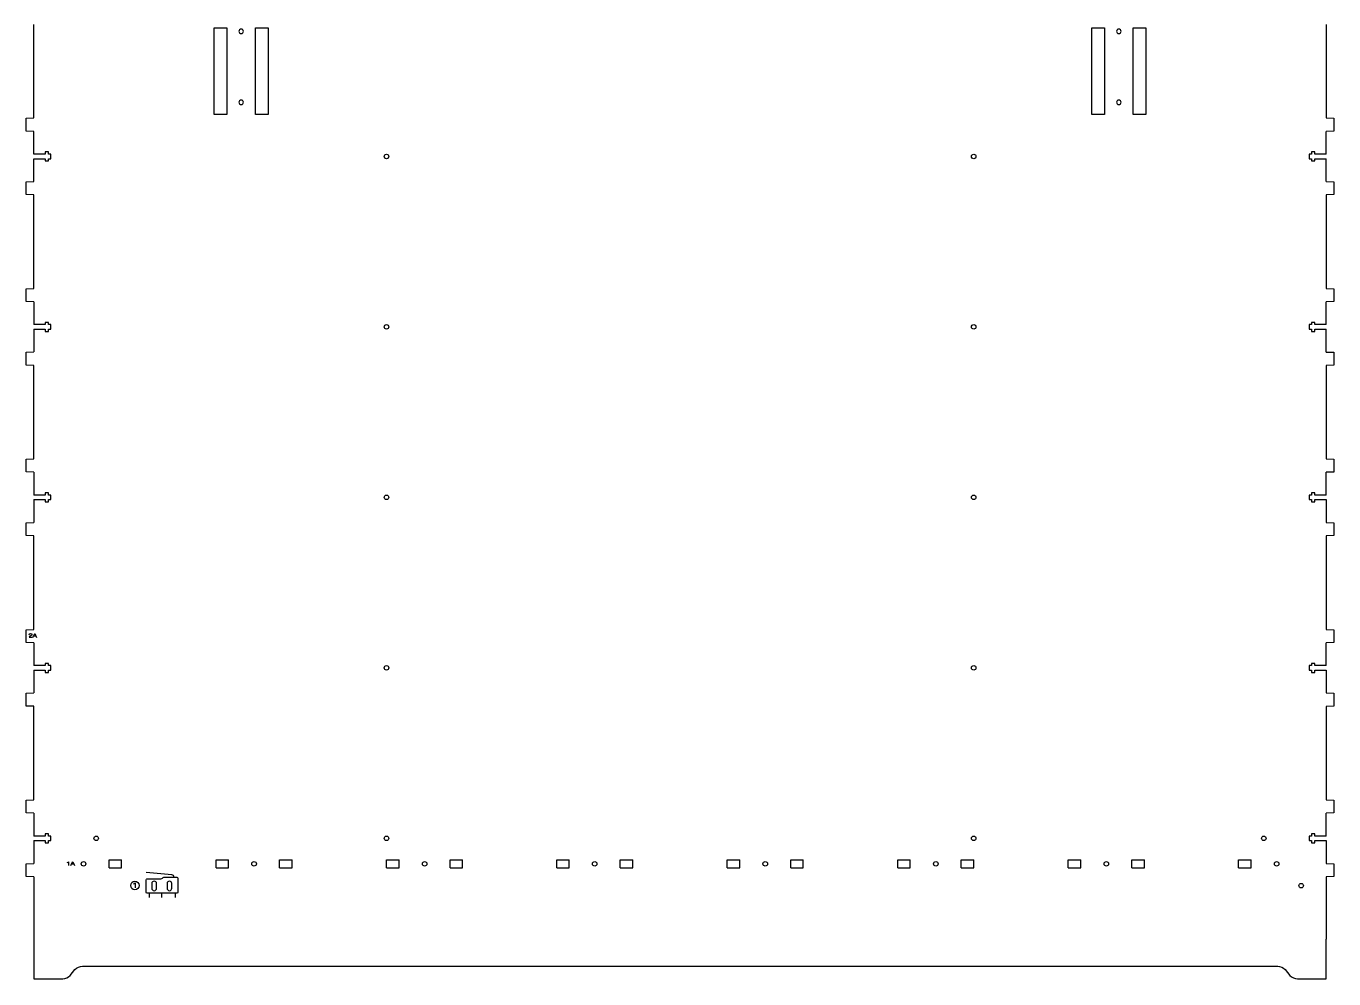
# Model space of a CAD drawing. Header units: millimetres. Extents: x 62 to 3900, y -2118 to 0.
# Drawn here: x 2065 to 2888, y -1143 to -543 of the extents above; entities that cross this region are included whole.
import ezdxf

# ---------------------------------------------------------------- set-up
doc = ezdxf.new("R2010")
doc.units = ezdxf.units.MM
doc.layers.add('CUTS', color=1, linetype='Continuous', lineweight=25, true_color=0xff0000)
doc.layers.add('TEXT', color=5, linetype='Continuous', true_color=0x0000ff)

msp = doc.modelspace()

# ---------------------------------------------------------------- linework, layer by layer
at = {"layer": 'CUTS', "color": 1, "lineweight": 25, "true_color": 0xff0000}
for p, q in [((2069.45, -600.94), (2069.45, -542.04)), ((2882.81, -542.06), (2882.81, -600.96)), ((2064.58, -601.14), (2069.45, -600.94)), ((2064.58, -609.17), (2064.58, -601.14)), ((2882.81, -600.96), (2887.68, -601.16)), ((2887.68, -601.16), (2887.68, -609.19)), ((2069.45, -609.37), (2064.58, -609.17)), ((2069.45, -623.74), (2069.45, -609.37)), ((2887.68, -609.19), (2882.81, -609.39)), ((2882.81, -623.74), (2882.81, -609.39)), ((2076.47, -623.74), (2069.45, -623.74)), ((2076.47, -622.34), (2076.47, -623.74)), ((2078.67, -622.34), (2076.47, -622.34)), ((2078.67, -623.74), (2078.67, -622.34)), ((2080.11, -623.74), (2078.67, -623.74)), ((2080.11, -626.6), (2080.11, -623.74)), ((2872.15, -623.74), (2872.15, -626.6)), ((2873.59, -623.74), (2872.15, -623.74)), ((2873.59, -622.34), (2873.59, -623.74)), ((2875.79, -622.34), (2873.59, -622.34)), ((2875.79, -623.74), (2875.79, -622.34)), ((2882.81, -623.74), (2875.79, -623.74)), ((2069.45, -640.95), (2069.45, -626.6)), ((2069.45, -626.6), (2076.47, -626.6)), ((2076.47, -626.6), (2076.47, -628)), ((2076.47, -628), (2078.67, -628)), ((2078.67, -626.6), (2080.11, -626.6)), ((2078.67, -628), (2078.67, -626.6)), ((2872.15, -626.6), (2873.59, -626.6)), ((2873.59, -626.6), (2873.59, -628)), ((2873.59, -628), (2875.79, -628)), ((2875.79, -626.6), (2882.81, -626.6)), ((2875.79, -628), (2875.79, -626.6)), ((2882.81, -640.97), (2882.81, -626.6)), ((2064.58, -641.15), (2069.45, -640.95)), ((2064.58, -649.18), (2064.58, -641.15)), ((2882.81, -640.97), (2887.68, -641.17)), ((2887.68, -641.17), (2887.68, -649.2)), ((2069.45, -649.38), (2064.58, -649.18)), ((2069.45, -708.28), (2069.45, -649.38)), ((2887.68, -649.2), (2882.81, -649.4)), ((2882.81, -649.4), (2882.81, -708.29)), ((2064.58, -708.48), (2069.45, -708.28)), ((2064.58, -716.51), (2064.58, -708.48)), ((2882.81, -708.29), (2887.68, -708.49)), ((2887.68, -708.49), (2887.68, -716.53)), ((2069.45, -716.71), (2064.58, -716.51)), ((2069.45, -716.71), (2069.45, -731.08)), ((2887.68, -716.53), (2882.81, -716.73)), ((2882.81, -731.08), (2882.81, -716.73)), ((2076.47, -731.08), (2069.45, -731.08)), ((2076.47, -729.68), (2076.47, -731.08)), ((2078.67, -729.68), (2076.47, -729.68)), ((2078.67, -731.08), (2078.67, -729.68)), ((2080.11, -731.08), (2078.67, -731.08)), ((2080.11, -733.94), (2080.11, -731.08)), ((2872.15, -731.08), (2872.15, -733.94)), ((2873.59, -731.08), (2872.15, -731.08)), ((2873.59, -729.68), (2873.59, -731.08)), ((2875.79, -729.68), (2873.59, -729.68)), ((2875.79, -731.08), (2875.79, -729.68)), ((2882.81, -731.08), (2875.79, -731.08)), ((2069.45, -733.94), (2069.45, -748.29)), ((2069.45, -733.94), (2076.47, -733.94)), ((2076.47, -733.94), (2076.47, -735.34)), ((2076.47, -735.34), (2078.67, -735.34)), ((2078.67, -733.94), (2080.11, -733.94)), ((2078.67, -735.34), (2078.67, -733.94)), ((2872.15, -733.94), (2873.59, -733.94)), ((2873.59, -733.94), (2873.59, -735.34)), ((2873.59, -735.34), (2875.79, -735.34)), ((2875.79, -733.94), (2882.81, -733.94)), ((2875.79, -735.34), (2875.79, -733.94)), ((2882.81, -748.31), (2882.81, -733.94)), ((2064.58, -748.49), (2069.45, -748.29)), ((2064.58, -756.52), (2064.58, -748.49)), ((2882.81, -748.31), (2887.68, -748.51)), ((2887.68, -748.51), (2887.68, -756.54)), ((2069.45, -756.72), (2064.58, -756.52)), ((2069.45, -815.62), (2069.45, -756.72)), ((2887.68, -756.54), (2882.81, -756.74)), ((2882.81, -756.74), (2882.81, -815.63)), ((2064.58, -815.82), (2069.45, -815.62)), ((2064.58, -823.85), (2064.58, -815.82)), ((2882.81, -815.63), (2887.68, -815.83)), ((2887.68, -815.83), (2887.68, -823.87)), ((2069.45, -824.05), (2064.58, -823.85)), ((2069.45, -824.05), (2069.45, -838.42)), ((2887.68, -823.87), (2882.81, -824.07)), ((2882.81, -838.42), (2882.81, -824.07)), ((2076.47, -838.42), (2069.45, -838.42)), ((2076.47, -837.02), (2076.47, -838.42)), ((2078.67, -837.02), (2076.47, -837.02)), ((2078.67, -838.42), (2078.67, -837.02)), ((2080.11, -838.42), (2078.67, -838.42)), ((2080.11, -841.28), (2080.11, -838.42)), ((2872.15, -838.42), (2872.15, -841.28)), ((2873.59, -838.42), (2872.15, -838.42)), ((2875.79, -837.02), (2873.59, -837.02)), ((2873.59, -837.02), (2873.59, -838.42)), ((2875.79, -838.42), (2875.79, -837.02)), ((2882.81, -838.42), (2875.79, -838.42)), ((2069.45, -841.28), (2069.45, -855.63)), ((2069.45, -841.28), (2076.47, -841.28)), ((2076.47, -841.28), (2076.47, -842.68)), ((2076.47, -842.68), (2078.67, -842.68)), ((2078.67, -841.28), (2080.11, -841.28)), ((2078.67, -842.68), (2078.67, -841.28)), ((2872.15, -841.28), (2873.59, -841.28)), ((2873.59, -841.28), (2873.59, -842.68)), ((2873.59, -842.68), (2875.79, -842.68)), ((2875.79, -841.28), (2882.81, -841.28)), ((2875.79, -842.68), (2875.79, -841.28)), ((2882.81, -841.28), (2882.81, -855.65)), ((2064.58, -855.83), (2069.45, -855.63)), ((2064.58, -863.86), (2064.58, -855.83)), ((2882.81, -855.65), (2887.68, -855.85)), ((2887.68, -855.85), (2887.68, -863.88)), ((2069.45, -864.06), (2064.58, -863.86)), ((2069.45, -922.96), (2069.45, -864.06)), ((2887.68, -863.88), (2882.81, -864.08)), ((2882.81, -864.08), (2882.81, -922.97)), ((2064.58, -923.16), (2069.45, -922.96)), ((2064.58, -931.19), (2064.58, -923.16)), ((2882.81, -922.97), (2887.68, -923.17)), ((2887.68, -923.17), (2887.68, -931.21)), ((2069.45, -931.39), (2064.58, -931.19)), ((2069.45, -931.39), (2069.45, -945.76)), ((2887.68, -931.21), (2882.81, -931.41)), ((2882.81, -945.76), (2882.81, -931.41)), ((2076.47, -945.76), (2069.45, -945.76)), ((2076.47, -944.36), (2076.47, -945.76)), ((2078.67, -944.36), (2076.47, -944.36)), ((2078.67, -945.76), (2078.67, -944.36)), ((2080.11, -945.76), (2078.67, -945.76)), ((2080.11, -948.62), (2080.11, -945.76)), ((2872.15, -945.76), (2872.15, -948.62)), ((2873.59, -945.76), (2872.15, -945.76)), ((2873.59, -944.36), (2873.59, -945.76)), ((2875.79, -944.36), (2873.59, -944.36)), ((2875.79, -945.76), (2875.79, -944.36)), ((2882.81, -945.76), (2875.79, -945.76)), ((2069.45, -948.62), (2069.45, -962.97)), ((2069.45, -948.62), (2076.47, -948.62)), ((2076.47, -948.62), (2076.47, -950.02)), ((2076.47, -950.02), (2078.67, -950.02)), ((2078.67, -948.62), (2080.11, -948.62)), ((2078.67, -950.02), (2078.67, -948.62)), ((2872.15, -948.62), (2873.59, -948.62)), ((2873.59, -948.62), (2873.59, -950.02)), ((2873.59, -950.02), (2875.79, -950.02)), ((2875.79, -948.62), (2882.81, -948.62)), ((2875.79, -950.02), (2875.79, -948.62)), ((2882.81, -948.62), (2882.81, -962.99)), ((2064.58, -963.17), (2069.45, -962.97)), ((2882.81, -962.99), (2887.68, -963.19)), ((2064.58, -971.2), (2064.58, -963.17)), ((2069.45, -971.4), (2064.58, -971.2)), ((2887.68, -971.22), (2882.81, -971.42)), ((2887.68, -963.19), (2887.68, -971.22)), ((2069.45, -1030.3), (2069.45, -971.4)), ((2882.81, -971.42), (2882.81, -1030.31)), ((2064.58, -1030.5), (2069.45, -1030.3)), ((2064.58, -1038.53), (2064.58, -1030.5)), ((2882.81, -1030.31), (2887.68, -1030.51)), ((2887.68, -1030.51), (2887.68, -1038.55)), ((2069.45, -1038.73), (2064.58, -1038.53)), ((2069.45, -1038.73), (2069.45, -1053.1)), ((2887.68, -1038.55), (2882.81, -1038.75)), ((2882.81, -1053.1), (2882.81, -1038.75)), ((2076.47, -1053.1), (2069.45, -1053.1)), ((2076.47, -1051.7), (2076.47, -1053.1)), ((2078.67, -1051.7), (2076.47, -1051.7)), ((2078.67, -1053.1), (2078.67, -1051.7)), ((2080.11, -1053.1), (2078.67, -1053.1)), ((2080.11, -1055.96), (2080.11, -1053.1)), ((2872.15, -1053.1), (2872.15, -1055.96)), ((2873.59, -1053.1), (2872.15, -1053.1)), ((2873.59, -1051.7), (2873.59, -1053.1)), ((2875.79, -1051.7), (2873.59, -1051.7)), ((2875.79, -1053.1), (2875.79, -1051.7)), ((2882.81, -1053.1), (2875.79, -1053.1)), ((2069.45, -1055.96), (2069.45, -1070.31)), ((2069.45, -1055.96), (2076.47, -1055.96)), ((2076.47, -1055.96), (2076.47, -1057.36)), ((2076.47, -1057.36), (2078.67, -1057.36)), ((2078.67, -1055.96), (2080.11, -1055.96)), ((2078.67, -1057.36), (2078.67, -1055.96)), ((2872.15, -1055.96), (2873.59, -1055.96)), ((2873.59, -1055.96), (2873.59, -1057.36)), ((2873.59, -1057.36), (2875.79, -1057.36)), ((2875.79, -1055.96), (2882.81, -1055.96)), ((2875.79, -1057.36), (2875.79, -1055.96)), ((2882.81, -1055.96), (2882.81, -1070.33)), ((2116.77, -1067.99), (2124.65, -1067.99)), ((2116.77, -1073.19), (2116.77, -1067.99)), ((2124.65, -1073.19), (2124.65, -1067.99)), ((2184.11, -1067.99), (2191.99, -1067.99)), ((2184.11, -1073.19), (2184.11, -1067.99)), ((2191.99, -1073.19), (2191.99, -1067.99)), ((2224.11, -1067.99), (2231.99, -1067.99)), ((2224.11, -1073.19), (2224.11, -1067.99)), ((2231.99, -1073.19), (2231.99, -1067.99)), ((2291.45, -1067.99), (2299.33, -1067.99)), ((2291.45, -1073.19), (2291.45, -1067.99)), ((2299.33, -1073.19), (2299.33, -1067.99)), ((2331.45, -1067.99), (2339.33, -1067.99)), ((2331.45, -1073.19), (2331.45, -1067.99)), ((2339.33, -1073.19), (2339.33, -1067.99)), ((2398.52, -1067.99), (2406.4, -1067.99)), ((2398.52, -1073.19), (2398.52, -1067.99)), ((2406.4, -1073.19), (2406.4, -1067.99)), ((2438.52, -1067.99), (2446.4, -1067.99)), ((2438.52, -1073.19), (2438.52, -1067.99)), ((2446.4, -1073.19), (2446.4, -1067.99)), ((2505.86, -1067.99), (2513.74, -1067.99)), ((2505.86, -1073.19), (2505.86, -1067.99)), ((2513.74, -1073.19), (2513.74, -1067.99)), ((2545.86, -1067.99), (2553.74, -1067.99)), ((2545.86, -1073.19), (2545.86, -1067.99)), ((2553.74, -1073.19), (2553.74, -1067.99)), ((2613.2, -1067.99), (2621.08, -1067.99)), ((2613.2, -1073.19), (2613.2, -1067.99)), ((2621.08, -1073.19), (2621.08, -1067.99)), ((2653.2, -1067.99), (2661.08, -1067.99)), ((2653.2, -1073.19), (2653.2, -1067.99)), ((2661.08, -1073.19), (2661.08, -1067.99)), ((2720.54, -1067.99), (2728.42, -1067.99)), ((2720.54, -1073.19), (2720.54, -1067.99)), ((2728.42, -1073.19), (2728.42, -1067.99)), ((2760.54, -1067.99), (2768.42, -1067.99)), ((2760.54, -1073.19), (2760.54, -1067.99)), ((2768.42, -1073.19), (2768.42, -1067.99)), ((2827.71, -1067.99), (2835.59, -1067.99)), ((2827.71, -1073.19), (2827.71, -1067.99)), ((2835.59, -1073.19), (2835.59, -1067.99)), ((2064.58, -1070.51), (2069.45, -1070.31)), ((2064.58, -1078.54), (2064.58, -1070.51)), ((2116.77, -1073.19), (2124.65, -1073.19)), ((2184.11, -1073.19), (2191.99, -1073.19)), ((2224.11, -1073.19), (2231.99, -1073.19)), ((2291.45, -1073.19), (2299.33, -1073.19)), ((2331.45, -1073.19), (2339.33, -1073.19)), ((2398.52, -1073.19), (2406.4, -1073.19)), ((2438.52, -1073.19), (2446.4, -1073.19)), ((2505.86, -1073.19), (2513.74, -1073.19)), ((2545.86, -1073.19), (2553.74, -1073.19)), ((2613.2, -1073.19), (2621.08, -1073.19)), ((2653.2, -1073.19), (2661.08, -1073.19)), ((2720.54, -1073.19), (2728.42, -1073.19)), ((2760.54, -1073.19), (2768.42, -1073.19)), ((2827.71, -1073.19), (2835.59, -1073.19)), ((2882.81, -1070.33), (2887.68, -1070.53)), ((2887.68, -1070.53), (2887.68, -1078.56)), ((2069.45, -1078.74), (2064.58, -1078.54)), ((2069.45, -1078.74), (2069.45, -1118.09)), ((2887.68, -1078.56), (2882.81, -1078.76)), ((2882.81, -1078.76), (2882.81, -1118.09)), ((2069.45, -1118.09), (2069.45, -1143)), ((2882.81, -1143), (2882.81, -1118.09)), ((2099.97, -1135), (2852.32, -1135)), ((2069.45, -1143), (2087.58, -1143))]:
    msp.add_line(p, q, dxfattribs=at)
for points in [[(2182.96, -565.01), (2182.96, -544.21), (2190.96, -544.21), (2190.96, -598.79), (2182.96, -598.79), (2182.96, -565.01), (2182.96, -565.01)], [(2216.96, -572.49), (2216.96, -598.79), (2208.96, -598.79), (2208.96, -544.21), (2216.96, -544.21), (2216.96, -572.49), (2216.96, -572.49)], [(2735.29, -565.01), (2735.29, -544.21), (2743.29, -544.21), (2743.29, -598.79), (2735.29, -598.79), (2735.29, -565.01), (2735.29, -565.01)], [(2769.29, -572.49), (2769.29, -598.79), (2761.29, -598.79), (2761.29, -544.21), (2769.29, -544.21), (2769.29, -572.49), (2769.29, -572.49)], [(2143.66, -1082.99), (2143.66, -1085.99)], [(2146.66, -1085.99), (2146.66, -1082.99), (2146.66, -1082.99)], [(2153.26, -1082.99), (2153.26, -1085.99)], [(2156.26, -1085.99), (2156.26, -1082.99), (2156.26, -1082.99)], [(2092.23, -1140.84), (2095.32, -1137.16)], [(2856.98, -1137.16), (2860.07, -1140.84)], [(2864.72, -1143), (2882.81, -1143), (2882.81, -1143)]]:
    msp.add_lwpolyline(points, dxfattribs=at)
for points in [[(2199.96, -545.01), (2199.18, -545.01), (2198.54, -545.64), (2198.54, -546.43)], [(2198.54, -546.43), (2198.54, -547.22), (2199.18, -547.86), (2199.96, -547.86)], [(2201.39, -546.43), (2201.39, -545.64), (2200.75, -545.01), (2199.96, -545.01)], [(2199.96, -547.86), (2200.75, -547.86), (2201.39, -547.22), (2201.39, -546.43)], [(2752.29, -545.01), (2751.51, -545.01), (2750.87, -545.64), (2750.87, -546.43)], [(2750.87, -546.43), (2750.87, -547.22), (2751.51, -547.86), (2752.29, -547.86)], [(2753.72, -546.43), (2753.72, -545.64), (2753.08, -545.01), (2752.29, -545.01)], [(2752.29, -547.86), (2753.08, -547.86), (2753.72, -547.22), (2753.72, -546.43)], [(2199.96, -589.64), (2199.18, -589.64), (2198.54, -590.28), (2198.54, -591.07)], [(2198.54, -591.07), (2198.54, -591.86), (2199.18, -592.49), (2199.96, -592.49)], [(2201.39, -591.07), (2201.39, -590.28), (2200.75, -589.64), (2199.96, -589.64)], [(2199.96, -592.49), (2200.75, -592.49), (2201.39, -591.86), (2201.39, -591.07)], [(2752.29, -589.64), (2751.51, -589.64), (2750.87, -590.28), (2750.87, -591.07)], [(2750.87, -591.07), (2750.87, -591.86), (2751.51, -592.49), (2752.29, -592.49)], [(2753.72, -591.07), (2753.72, -590.28), (2753.08, -589.64), (2752.29, -589.64)], [(2752.29, -592.49), (2753.08, -592.49), (2753.72, -591.86), (2753.72, -591.07)], [(2289.98, -625.17), (2289.98, -624.38), (2290.61, -623.74), (2291.4, -623.74)], [(2291.4, -626.59), (2290.61, -626.59), (2289.98, -625.95), (2289.98, -625.17)], [(2291.4, -623.74), (2292.19, -623.74), (2292.83, -624.38), (2292.83, -625.17)], [(2292.83, -625.17), (2292.83, -625.95), (2292.19, -626.59), (2291.4, -626.59)], [(2659.59, -625.17), (2659.59, -624.38), (2660.23, -623.74), (2661.01, -623.74)], [(2661.01, -626.59), (2660.23, -626.59), (2659.59, -625.95), (2659.59, -625.17)], [(2661.01, -623.74), (2661.8, -623.74), (2662.44, -624.38), (2662.44, -625.17)], [(2662.44, -625.17), (2662.44, -625.95), (2661.8, -626.59), (2661.01, -626.59)], [(2289.98, -732.51), (2289.98, -731.72), (2290.61, -731.08), (2291.4, -731.08)], [(2291.4, -733.93), (2290.61, -733.93), (2289.98, -733.29), (2289.98, -732.51)], [(2291.4, -731.08), (2292.19, -731.08), (2292.83, -731.72), (2292.83, -732.51)], [(2292.83, -732.51), (2292.83, -733.29), (2292.19, -733.93), (2291.4, -733.93)], [(2659.59, -732.51), (2659.59, -731.72), (2660.23, -731.08), (2661.01, -731.08)], [(2661.01, -733.93), (2660.23, -733.93), (2659.59, -733.29), (2659.59, -732.51)], [(2661.01, -731.08), (2661.8, -731.08), (2662.44, -731.72), (2662.44, -732.51)], [(2662.44, -732.51), (2662.44, -733.29), (2661.8, -733.93), (2661.01, -733.93)], [(2289.98, -839.85), (2289.98, -839.06), (2290.61, -838.42), (2291.4, -838.42)], [(2291.4, -838.42), (2292.19, -838.42), (2292.83, -839.06), (2292.83, -839.85)], [(2659.59, -839.85), (2659.59, -839.06), (2660.23, -838.42), (2661.01, -838.42)], [(2661.01, -838.42), (2661.8, -838.42), (2662.44, -839.06), (2662.44, -839.85)], [(2291.4, -841.27), (2290.61, -841.27), (2289.98, -840.63), (2289.98, -839.85)], [(2292.83, -839.85), (2292.83, -840.63), (2292.19, -841.27), (2291.4, -841.27)], [(2661.01, -841.27), (2660.23, -841.27), (2659.59, -840.63), (2659.59, -839.85)], [(2662.44, -839.85), (2662.44, -840.63), (2661.8, -841.27), (2661.01, -841.27)], [(2289.98, -947.19), (2289.98, -946.4), (2290.61, -945.76), (2291.4, -945.76)], [(2291.4, -945.76), (2292.19, -945.76), (2292.83, -946.4), (2292.83, -947.19)], [(2659.59, -947.19), (2659.59, -946.4), (2660.23, -945.76), (2661.01, -945.76)], [(2661.01, -945.76), (2661.8, -945.76), (2662.44, -946.4), (2662.44, -947.19)], [(2291.4, -948.61), (2290.61, -948.61), (2289.98, -947.97), (2289.98, -947.19)], [(2292.83, -947.19), (2292.83, -947.97), (2292.19, -948.61), (2291.4, -948.61)], [(2661.01, -948.61), (2660.23, -948.61), (2659.59, -947.97), (2659.59, -947.19)], [(2662.44, -947.19), (2662.44, -947.97), (2661.8, -948.61), (2661.01, -948.61)], [(2107.26, -1054.53), (2107.26, -1053.74), (2107.9, -1053.1), (2108.68, -1053.1)], [(2108.68, -1053.1), (2109.47, -1053.1), (2110.11, -1053.74), (2110.11, -1054.53)], [(2289.98, -1054.53), (2289.98, -1053.74), (2290.61, -1053.1), (2291.4, -1053.1)], [(2291.4, -1053.1), (2292.19, -1053.1), (2292.83, -1053.74), (2292.83, -1054.53)], [(2659.59, -1054.53), (2659.59, -1053.74), (2660.23, -1053.1), (2661.01, -1053.1)], [(2661.01, -1053.1), (2661.8, -1053.1), (2662.44, -1053.74), (2662.44, -1054.53)], [(2842.15, -1054.53), (2842.15, -1053.74), (2842.79, -1053.1), (2843.58, -1053.1)], [(2843.58, -1053.1), (2844.37, -1053.1), (2845, -1053.74), (2845, -1054.53)], [(2108.68, -1055.95), (2107.9, -1055.95), (2107.26, -1055.31), (2107.26, -1054.53)], [(2110.11, -1054.53), (2110.11, -1055.31), (2109.47, -1055.95), (2108.68, -1055.95)], [(2291.4, -1055.95), (2290.61, -1055.95), (2289.98, -1055.31), (2289.98, -1054.53)], [(2292.83, -1054.53), (2292.83, -1055.31), (2292.19, -1055.95), (2291.4, -1055.95)], [(2661.01, -1055.95), (2660.23, -1055.95), (2659.59, -1055.31), (2659.59, -1054.53)], [(2662.44, -1054.53), (2662.44, -1055.31), (2661.8, -1055.95), (2661.01, -1055.95)], [(2843.58, -1055.95), (2842.79, -1055.95), (2842.15, -1055.31), (2842.15, -1054.53)], [(2845, -1054.53), (2845, -1055.31), (2844.37, -1055.95), (2843.58, -1055.95)], [(2099.28, -1070.59), (2099.28, -1069.8), (2099.92, -1069.16), (2100.71, -1069.16)], [(2100.71, -1069.16), (2101.5, -1069.16), (2102.13, -1069.8), (2102.13, -1070.59)], [(2206.62, -1070.59), (2206.62, -1069.8), (2207.26, -1069.16), (2208.05, -1069.16)], [(2208.05, -1069.16), (2208.84, -1069.16), (2209.47, -1069.8), (2209.47, -1070.59)], [(2313.96, -1070.59), (2313.96, -1069.8), (2314.6, -1069.16), (2315.39, -1069.16)], [(2315.39, -1069.16), (2316.18, -1069.16), (2316.81, -1069.8), (2316.81, -1070.59)], [(2421.03, -1070.59), (2421.03, -1069.8), (2421.67, -1069.16), (2422.46, -1069.16)], [(2422.46, -1069.16), (2423.25, -1069.16), (2423.88, -1069.8), (2423.88, -1070.59)], [(2528.37, -1070.59), (2528.37, -1069.8), (2529.01, -1069.16), (2529.8, -1069.16)], [(2529.8, -1069.16), (2530.59, -1069.16), (2531.22, -1069.8), (2531.22, -1070.59)], [(2635.71, -1070.59), (2635.71, -1069.8), (2636.35, -1069.16), (2637.14, -1069.16)], [(2637.14, -1069.16), (2637.93, -1069.16), (2638.56, -1069.8), (2638.56, -1070.59)], [(2743.05, -1070.59), (2743.05, -1069.8), (2743.69, -1069.16), (2744.48, -1069.16)], [(2744.48, -1069.16), (2745.27, -1069.16), (2745.9, -1069.8), (2745.9, -1070.59)], [(2850.23, -1070.59), (2850.23, -1069.8), (2850.87, -1069.16), (2851.65, -1069.16)], [(2851.65, -1069.16), (2852.44, -1069.16), (2853.08, -1069.8), (2853.08, -1070.59)], [(2100.71, -1072.01), (2099.92, -1072.01), (2099.28, -1071.37), (2099.28, -1070.59)], [(2102.13, -1070.59), (2102.13, -1071.37), (2101.5, -1072.01), (2100.71, -1072.01)], [(2208.05, -1072.01), (2207.26, -1072.01), (2206.62, -1071.37), (2206.62, -1070.59)], [(2209.47, -1070.59), (2209.47, -1071.37), (2208.84, -1072.01), (2208.05, -1072.01)], [(2315.39, -1072.01), (2314.6, -1072.01), (2313.96, -1071.37), (2313.96, -1070.59)], [(2316.81, -1070.59), (2316.81, -1071.37), (2316.18, -1072.01), (2315.39, -1072.01)], [(2422.46, -1072.01), (2421.67, -1072.01), (2421.03, -1071.37), (2421.03, -1070.59)], [(2423.88, -1070.59), (2423.88, -1071.37), (2423.25, -1072.01), (2422.46, -1072.01)], [(2529.8, -1072.01), (2529.01, -1072.01), (2528.37, -1071.37), (2528.37, -1070.59)], [(2531.22, -1070.59), (2531.22, -1071.37), (2530.59, -1072.01), (2529.8, -1072.01)], [(2637.14, -1072.01), (2636.35, -1072.01), (2635.71, -1071.37), (2635.71, -1070.59)], [(2638.56, -1070.59), (2638.56, -1071.37), (2637.93, -1072.01), (2637.14, -1072.01)], [(2744.48, -1072.01), (2743.69, -1072.01), (2743.05, -1071.37), (2743.05, -1070.59)], [(2745.9, -1070.59), (2745.9, -1071.37), (2745.27, -1072.01), (2744.48, -1072.01)], [(2851.65, -1072.01), (2850.87, -1072.01), (2850.23, -1071.37), (2850.23, -1070.59)], [(2853.08, -1070.59), (2853.08, -1071.37), (2852.44, -1072.01), (2851.65, -1072.01)], [(2145.16, -1081.49), (2144.33, -1081.49), (2143.66, -1082.16), (2143.66, -1082.99)], [(2143.66, -1085.99), (2143.66, -1086.82), (2144.33, -1087.49), (2145.16, -1087.49)], [(2146.66, -1082.99), (2146.66, -1082.16), (2145.99, -1081.49), (2145.16, -1081.49)], [(2145.16, -1087.49), (2145.99, -1087.49), (2146.66, -1086.82), (2146.66, -1085.99)], [(2154.76, -1081.49), (2153.93, -1081.49), (2153.26, -1082.16), (2153.26, -1082.99)], [(2153.26, -1085.99), (2153.26, -1086.82), (2153.93, -1087.49), (2154.76, -1087.49)], [(2156.26, -1082.99), (2156.26, -1082.16), (2155.59, -1081.49), (2154.76, -1081.49)], [(2154.76, -1087.49), (2155.59, -1087.49), (2156.26, -1086.82), (2156.26, -1085.99)], [(2865.68, -1084.29), (2865.68, -1083.5), (2866.32, -1082.86), (2867.11, -1082.86)], [(2867.11, -1085.71), (2866.32, -1085.71), (2865.68, -1085.08), (2865.68, -1084.29)], [(2867.11, -1082.86), (2867.9, -1082.86), (2868.53, -1083.5), (2868.53, -1084.29)], [(2868.53, -1084.29), (2868.53, -1085.08), (2867.9, -1085.71), (2867.11, -1085.71)], [(2095.32, -1137.16), (2096.32, -1135.97), (2098.41, -1135), (2099.97, -1135)], [(2852.32, -1135), (2853.88, -1135), (2855.97, -1135.97), (2856.98, -1137.16)], [(2087.58, -1143), (2089.14, -1143), (2091.23, -1142.03), (2092.23, -1140.84)], [(2860.07, -1140.84), (2861.07, -1142.03), (2863.16, -1143), (2864.72, -1143)]]:
    msp.add_open_spline(points, degree=3, dxfattribs=at)
at = {"layer": 'TEXT', "color": 5, "lineweight": 25, "true_color": 0x0000ff}
for points in [[(2066.5, -927.93), (2068.28, -927.93)], [(2067.71, -926.88), (2067.12, -927.18)], [(2068.86, -928.01), (2069.98, -925.59), (2070.06, -925.59), (2071.17, -928.01)], [(2070.81, -927.21), (2069.23, -927.21)], [(2091.21, -1069.27), (2091.3, -1069.27), (2091.3, -1071.65)], [(2092.68, -1071.67), (2093.79, -1069.25), (2093.88, -1069.25), (2094.99, -1071.67)], [(2094.62, -1070.87), (2093.04, -1070.87)], [(2156.26, -1077.54), (2140.07, -1076.01)], [(2133.05, -1082.61), (2133.16, -1082.61), (2133.16, -1085.59)], [(2140.07, -1088.58), (2140.07, -1080.61), (2140.07, -1080.61)], [(2140.64, -1080.04), (2149.45, -1080.04)], [(2150.34, -1079.58), (2150.38, -1079.53)], [(2151.26, -1079.06), (2159.43, -1079.06)], [(2160, -1079.63), (2160, -1088.58)], [(2159.43, -1089.14), (2140.64, -1089.14)], [(2142.08, -1089.14), (2142.08, -1091.75)], [(2149.74, -1089.14), (2149.74, -1091.75)], [(2158.3, -1089.14), (2158.3, -1091.75)]]:
    msp.add_lwpolyline(points, dxfattribs=at)
for points in [[(2067.12, -927.18), (2066.69, -927.43), (2066.51, -927.57), (2066.5, -927.93)], [(2066.56, -926.34), (2066.56, -926.08), (2066.56, -925.49), (2067.4, -925.49)], [(2067.4, -925.49), (2068.07, -925.49), (2068.21, -925.93), (2068.21, -926.16)], [(2068.21, -926.16), (2068.21, -926.51), (2068, -926.71), (2067.71, -926.88)], [(2090.46, -1069.72), (2090.83, -1069.62), (2091.07, -1069.43), (2091.21, -1069.27)], [(2157.56, -1079.03), (2157.63, -1078.24), (2157.05, -1077.61), (2156.26, -1077.54)], [(2130.4, -1084.2), (2130.4, -1082.74), (2131.59, -1081.55), (2133.06, -1081.55)], [(2133.06, -1086.86), (2131.59, -1086.86), (2130.4, -1085.67), (2130.4, -1084.2)], [(2132.11, -1083.18), (2132.56, -1083.06), (2132.87, -1082.82), (2133.05, -1082.61)], [(2133.06, -1081.55), (2134.52, -1081.55), (2135.71, -1082.74), (2135.71, -1084.2)], [(2135.71, -1084.2), (2135.71, -1085.67), (2134.52, -1086.86), (2133.06, -1086.86)], [(2140.07, -1080.61), (2140.07, -1080.3), (2140.33, -1080.04), (2140.64, -1080.04)], [(2149.45, -1080.04), (2149.77, -1080.04), (2150.16, -1079.83), (2150.34, -1079.58)], [(2150.38, -1079.53), (2150.55, -1079.27), (2150.95, -1079.06), (2151.26, -1079.06)], [(2159.43, -1079.06), (2159.75, -1079.06), (2160, -1079.32), (2160, -1079.63)], [(2140.64, -1089.14), (2140.33, -1089.14), (2140.07, -1088.89), (2140.07, -1088.58)], [(2160, -1088.58), (2160, -1088.89), (2159.75, -1089.14), (2159.43, -1089.14)]]:
    msp.add_open_spline(points, degree=3, dxfattribs=at)

doc.saveas('drawing.dxf')
